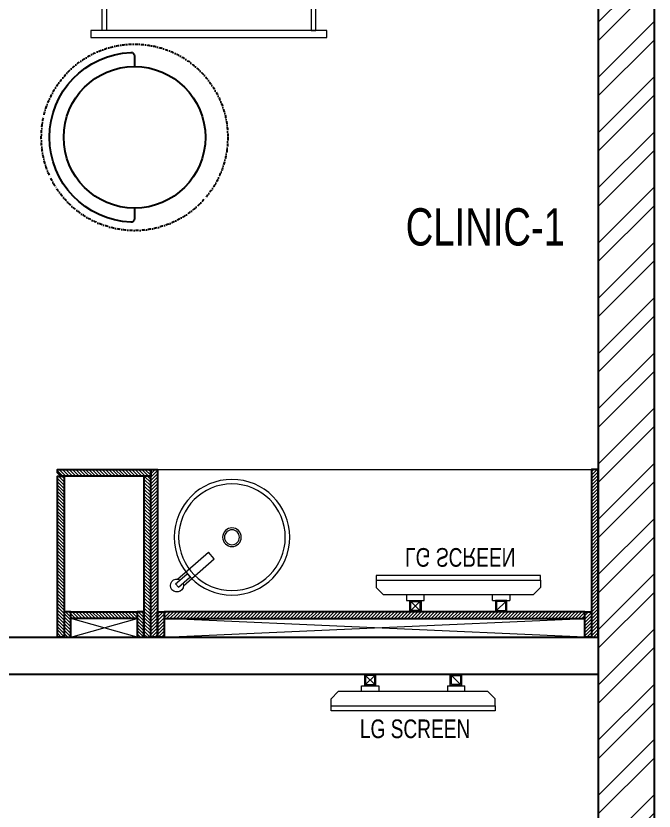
# Model space of a CAD drawing. Header units: feet. Extents: x 5433040 to 5447872, y -5283407 to -5275532.
# Drawn here: x 5446160 to 5447872, y -5281244 to -5279110 of the extents above; entities that cross this region are included whole.
import ezdxf

# ---------------------------------------------------------------- set-up
doc = ezdxf.new("R2010")
doc.units = ezdxf.units.FT
doc.header["$LTSCALE"] = 33
doc.header["$MEASUREMENT"] = 0
doc.linetypes.add('CONTINOUS', pattern=[0])
doc.linetypes.add('DASHDOT2', pattern=[0.5, 0.25, -0.125, 0, -0.125])
for name, color, linetype, lineweight in [('A-CARPET AREA', 3, 'CONTINOUS', 0), ('Floor-Unit', 1, 'Continuous', 13), ('LENS-FURNITURE', 13, 'Continuous', 9), ('LENS-PARTITION', 21, 'Continuous', 25), ('LENS-TEXT', 31, 'Continuous', 5), ('LK-FF&E WALL', 1, 'Continuous', 9), ('LK-IT', 3, 'Continuous', 18), ('LN-ELEVATION-1', 81, 'Continuous', 25), ('LN-ELEVATION-2', 103, 'Continuous', 20), ('LN-ELEVATION-3', 125, 'Continuous', 18), ('LN-HATCH', 251, 'Continuous', 0), ('TV', 92, 'Continuous', 18)]:
    doc.layers.add(name, color=color, linetype=linetype, lineweight=lineweight)
doc.layers.add('A-WALL', color=1, linetype='Continuous')
doc.styles.add('LK TXT', font='GILC____.TTF', dxfattribs={"height": 100})
doc.styles.get("Standard").update_dxf_attribs({"font": 'GILC____.TTF'})
pattern_1 = [(44.99999999999998, (35858.5, -100655.3575484328), (-4.419417382415918, 4.419417382415923), [])]

# ---------------------------------------------------------------- blocks, each defined once
blk = doc.blocks.new('A$C45bd8f26')
at = {"layer": 'LN-HATCH'}
h = blk.add_hatch(dxfattribs=at)
h.set_pattern_fill('ANSI32', color=256, scale=11, angle=180)
h.set_pattern_definition([(225, (-828665.2265559137, -36203.29293215934), (74.08711299882052, -74.08711299882054), []), (225, (-828714.6179859136, -36203.29293215934), (74.08711299882052, -74.08711299882054), [])])
h.paths.add_polyline_path([(10137.34000000008, 0), (10137.34000000008, 150), (8931, 149.9999999997671), (8931, 0)])
h.paths.add_polyline_path([(7997, 7693), (7997, 7843.000000000232), (4329, 7843.000000000232), (4329, 7693.000000000232)])
h.paths.add_polyline_path([(13949, 7693), (13949, 7843), (8963, 7843.000000000232), (8963, 7693)])
h.paths.add_polyline_path([(14831.34000000008, 931), (14831.34000000008, 7516.999999999767), (14681.34000000008, 7516.999999999767), (14681.34000000008, 931)])
h.paths.add_polyline_path([(14508.34000000008, 0), (14508.34000000008, 150), (13133.34000000008, 150), (13133.34000000008, 0)])
at = {"layer": 'A-WALL'}
for p, q in [((14681.34000000008, 7517), (14681.34000000008, 931)), ((14831.34000000008, 7516.999999999767), (14831.34000000008, 931))]:
    blk.add_line(p, q, dxfattribs=at)
blk = doc.blocks.new('rtf')
at = {"color": 0, "linetype": 'ByBlock', "lineweight": -2}
for p, q in [((16425.26329468148, -172793.1007600746), (16535.26329468148, -172793.1007600746)), ((16535.26329468148, -172793.1007600746), (16535.26329468148, -172817.1007600746)), ((16412.5253540573, -172798.8148984113), (16452.40026456733, -172798.8148984113)), ((16412.5253540573, -172810.8148984113), (16412.5253540573, -172798.8148984113)), ((16412.5253540573, -172810.8148984113), (16452.40026456733, -172810.8148984113)), ((16425.26329468148, -172817.1007600746), (16535.26329468148, -172817.1007600746))]:
    blk.add_line(p, q, dxfattribs=at)
for centre, radius, start, end in [((16412.5253540573, -172805.1007600746), 17.5, 21.05058810897431, 340.9421780194656), ((16444.53660690578, -172804.8148984114), 9.891264419597851, 322.656233941354, 37.34376605891414)]:
    blk.add_arc(centre, radius, start, end, dxfattribs=at)
blk = doc.blocks.new('dsg')
at = {"color": 0, "linetype": 'ByBlock', "lineweight": -2}
for radius in [155, 143, 25, 20]:
    blk.add_circle((11491.5035008227, -171102.5847399924), radius, dxfattribs=at)
blk.add_blockref('rtf', (-5117.472106590168, 1702.9323767405), dxfattribs=at)
blk = doc.blocks.new('CLINIC - CABINET SINK')
at = {"layer": 'LN-HATCH', "ltscale": 0.5}
h = blk.add_hatch(dxfattribs=at)
h.set_pattern_fill('ANSI31', color=256, scale=2)
h.set_pattern_definition([(45, (4052861.500382861, 1708016.355767586), (-4.490128060534575, 4.490128060534575), [])])
h.paths.add_polyline_path([(-563.359543572413, 156.9999999999999), (564.640456427587, 156.9999999999999), (564.640456427587, 174.9999999999999), (-563.359543572413, 174.9999999999999)])
h.paths.add_polyline_path([(582.6404564275867, 225), (600.6404564275867, 225), (600.6404564275867, -225), (582.6404564275867, -225)])
h.paths.add_polyline_path([(564.640456427587, 225), (582.6404564275867, 225), (582.6404564275867, 156.9999999999999), (564.640456427587, 156.9999999999999)])
h.paths.add_polyline_path([(-581.359543572413, 225), (-599.359543572413, 225), (-599.359543572413, -225), (-581.359543572413, -225)])
h.paths.add_polyline_path([(-581.359543572413, 225), (-563.359543572413, 225), (-563.359543572413, 156.9999999999999), (-581.359543572413, 156.9999999999999)])
at = {"layer": 'LN-ELEVATION-1', "ltscale": 0.5}
for points in [[(-581.359543572413, 225), (-599.359543572413, 225), (-599.359543572413, -225), (-581.359543572413, -225)], [(-581.359543572413, 225), (-563.359543572413, 225), (-563.359543572413, 156.9999999999999), (-581.359543572413, 156.9999999999999)], [(564.640456427587, 225), (582.6404564275867, 225), (582.6404564275867, 156.9999999999999), (564.640456427587, 156.9999999999999)], [(582.6404564275867, 225), (600.6404564275867, 225), (600.6404564275867, -225), (582.6404564275867, -225)], [(-563.359543572413, 156.9999999999999), (564.640456427587, 156.9999999999999), (564.640456427587, 174.9999999999999), (-563.359543572413, 174.9999999999999)]]:
    blk.add_lwpolyline(points, close=True, dxfattribs=at)
at = {"layer": 'LN-ELEVATION-2', "ltscale": 0.5}
blk.add_line((582.6404564275867, -225), (-581.359543572413, -225), dxfattribs=at)
at = {"layer": 'LN-HATCH', "ltscale": 0.5}
for p, q in [((564.640456427587, 225), (-563.359543572413, 174.9999999999999)), ((-563.359543572413, 225), (564.640456427587, 174.9999999999999))]:
    blk.add_line(p, q, dxfattribs=at)
at = {"layer": 'LN-ELEVATION-3', "xscale": -1, "rotation": 41.1558274151866}
blk.add_blockref('dsg', (-103569.3304926871, 136346.6509754679), dxfattribs=at)
blk = doc.blocks.new('CLINIC SCREEN')
at = {"layer": 'TV'}
for p, q in [((-103.1090284836336, 42.85441964946222), (-127.4114311772946, 18.55201695591665)), ((-127.4114311772946, 42.85441964946222), (-103.1090284836336, 18.55201695591665)), ((102.7052824410566, 42.85441964946222), (127.007685134602, 18.55201695591665))]:
    blk.add_line(p, q, dxfattribs=at)
at = {"layer": 'TV', "ltscale": 12}
for p, q in [((-220.0000000000082, -19.41163062257681), (-200.5883693773149, 0)), ((200.5883693773149, 0), (-200.5883693773149, 0)), ((-138.5315413423604, 0), (-138.5315413423604, 15.514207008644)), ((-138.5315413423604, 15.514207008644), (-91.98892031613741, 15.514207008644)), ((-91.98892031613741, 15.514207008644), (-91.98892031613741, 0)), ((91.98892031610741, 15.514207008644), (91.98892031610741, 0)), ((91.98892031610741, 15.514207008644), (138.5315413423595, 15.514207008644)), ((138.5315413423595, 0), (138.5315413423595, 15.514207008644)), ((219.9999999999918, -19.41163062257681), (200.5883693773149, 0)), ((-220.0000000000082, -38.82326124538668), (-220.0000000000082, -19.41163062257681)), ((219.9999999999918, -38.82326124538668), (219.9999999999918, -19.41163062257681))]:
    blk.add_line(p, q, dxfattribs=at)
at = {"layer": 'TV'}
for points in [[(-130.4492315140169, 15.51421661919448), (-100.0712281470269, 15.51421661919448), (-100.0712281470269, 45.89221998606814), (-130.4492315140169, 45.89221998606814)], [(-127.4114311772946, 18.55201695591665), (-103.1090284836336, 18.55201695591665), (-103.1090284836336, 42.85441964946222), (-127.4114311772946, 42.85441964946222)], [(130.0454854713243, 15.51421661919448), (99.66748210433435, 15.51421661919448), (99.66748210433435, 45.89221998606814), (130.0454854713243, 45.89221998606814)], [(127.007685134602, 18.55201695591665), (102.7052824410566, 18.55201695591665), (102.7052824410566, 42.85441964946222), (127.007685134602, 42.85441964946222)]]:
    blk.add_lwpolyline(points, close=True, dxfattribs=at)
at = {"layer": 'TV', "ltscale": 12}
blk.add_lwpolyline([(-220.0000000000082, -51.71278328332107), (-220.0000000000082, -38.82326124538668), (219.9999999999918, -38.82326124538668), (219.9999999999918, -51.71278328332107)], close=True, dxfattribs=at)
at = {"layer": 'Floor-Unit', "color": 0, "ltscale": 2, "insert": (5.199680584678389, -100.4085774972336), "char_height": 50, "attachment_point": 5}
blk.add_mtext_dynamic_manual_height_columns('LG SCREEN', width=466.4796511627907, gutter_width=12.5, heights=[0], dxfattribs=at)
blk = doc.blocks.new('CLINIC - MOP CLOSET')
at = {"layer": 'LN-HATCH', "ltscale": 0.5}
h = blk.add_hatch(dxfattribs=at)
h.set_pattern_fill('ANSI31', color=256, scale=50, angle=360)
h.set_pattern_definition(pattern_1)
h.paths.add_polyline_path([(-106.3595435724128, 216), (-124.3595435724128, 216), (-124.3595435724128, -216), (-106.3595435724128, -216)])
h = blk.add_hatch(dxfattribs=at)
h.set_pattern_fill('ANSI31', color=256, scale=50, angle=360)
h.set_pattern_definition(pattern_1)
h.paths.add_polyline_path([(-106.3595435724128, 216), (-88.35954357241282, 216), (-88.35954357241282, 148), (-106.3595435724128, 148)])
h = blk.add_hatch(dxfattribs=at)
h.set_pattern_fill('ANSI31', color=256, scale=50, angle=360)
h.set_pattern_definition(pattern_1)
h.paths.add_polyline_path([(89.64045642758717, 216), (107.6404564275872, 216), (107.6404564275872, 148), (89.64045642758717, 148)])
h = blk.add_hatch(dxfattribs=at)
h.set_pattern_fill('ANSI31', color=256, scale=50, angle=360)
h.set_pattern_definition(pattern_1)
h.paths.add_polyline_path([(107.6404564275872, 216), (125.6404564275872, 216), (125.6404564275872, -216), (107.6404564275872, -216)])
h = blk.add_hatch(dxfattribs=at)
h.set_pattern_fill('ANSI31', color=256, scale=50, angle=360)
h.set_pattern_definition(pattern_1)
h.paths.add_polyline_path([(-88.35954357241282, 148), (89.64045642758717, 148), (89.64045642758717, 166), (-88.35954357241282, 166)])
h = blk.add_hatch(dxfattribs=at)
h.set_pattern_fill('ANSI31', color=256, scale=50, angle=360)
h.set_pattern_definition([(44.99999999999998, (35894.5, -101037.3575484328), (-4.419417382415918, 4.419417382415923), [])])
h.paths.add_polyline_path([(-115.3595435724055, -216), (-124.3595435724128, -225), (-124.3595435724128, -234), (125.6404564275872, -234), (125.6404564275872, -216)])
at = {"layer": 'LN-ELEVATION-1', "ltscale": 0.5}
for points in [[(-106.3595435724128, 216), (-124.3595435724128, 216), (-124.3595435724128, -216), (-106.3595435724128, -216)], [(-106.3595435724128, 216), (-88.35954357241282, 216), (-88.35954357241282, 148), (-106.3595435724128, 148)], [(89.64045642758717, 216), (107.6404564275872, 216), (107.6404564275872, 148), (89.64045642758717, 148)], [(107.6404564275872, 216), (125.6404564275872, 216), (125.6404564275872, -216), (107.6404564275872, -216)], [(-88.35954357241282, 148), (89.64045642758717, 148), (89.64045642758717, 166), (-88.35954357241282, 166)], [(-124.3595435724128, -225), (-124.3595435724128, -234), (125.6404564275872, -234), (125.6404564275872, -216), (-115.3595435724128, -216)]]:
    blk.add_lwpolyline(points, close=True, dxfattribs=at)
at = {"layer": 'LN-HATCH', "ltscale": 0.5}
for p, q in [((89.64045642758717, 216), (-88.35954357241282, 166)), ((-88.35954357241282, 216), (89.64045642758717, 166))]:
    blk.add_line(p, q, dxfattribs=at)
blk = doc.blocks.new('TRIAL SET CABINET 633x500')
at = {"layer": 'LENS-FURNITURE'}
h = blk.add_hatch(color=9, dxfattribs=at)
h.dxf.hatch_style = 1
edge = h.paths.add_edge_path()
edge.add_line((-8.54246803093703, -981.9670201920668), (115.9083254579454, -857.5162267031847))
edge.add_arc((107.4230440836399, -849.030945328879), 12.00000000009463, 315, 405)
edge.add_line((115.9083254579454, -840.5456639545736), (-58.03994271345434, -666.5973957831737))
edge.add_arc((-66.52522408775982, -675.0826771574792), 12.00000000009463, 45.00000000000002, 135)
edge.add_line((-75.01050546206531, -666.5973957831737), (-199.4612989509478, -791.0481892720562))
edge.add_arc((-190.9760175766423, -799.5334706454303), 11.99999999943607, 135.0000000031442, 225.0000000031442)
edge.add_line((-199.4612989500165, -808.0187520197359), (-25.5130307786167, -981.967020191136))
edge.add_arc((-17.02774940431148, -973.4817388177615), 11.99999999943605, 224.9999999968574, 314.9999999968578)
h.paths.add_polyline_path([(-17.02774940524252, -955.0969625067663), (89.03826777357607, -849.0309453279477), (-66.52522408775982, -693.4674534666119), (-172.5912412665784, -799.5334706454305)], flags=16)
edge = h.paths.add_edge_path(flags=16)
edge.add_line((-138.2965623782947, -741.9042679787381), (-124.1544267544522, -727.7621323548956))
edge.add_arc((-121.3259996296837, -730.5905594796641), 4.000000000031514, 45.00000000000051, 134.9999999999996, ccw=False)
edge.add_arc((-121.3259996296838, -730.5905594796641), 4.000000000031584, -45.000000000000625, 44.999999999999375, ccw=False)
edge.add_line((-118.4975725049153, -733.4189866044327), (-132.6397081287578, -747.561122228275))
edge.add_arc((-135.4681352535263, -744.7326951035067), 4.000000000031524, 225.0000000000006, 314.99999999999966, ccw=False)
edge.add_arc((-135.4681352535261, -744.7326951035066), 4.000000000031665, 135.0000000000006, 225.0000000000006, ccw=False)
edge = h.paths.add_edge_path(flags=16)
edge.add_arc((44.84409394953398, -910.9027886827243), 7, 0, 360)
at = {"layer": 'LENS-FURNITURE', "lineweight": 0}
h = blk.add_hatch(dxfattribs=at)
h.set_pattern_fill('ANSI31', color=252, scale=10, angle=405)
h.set_pattern_definition([(90, (-3772352.875833935, -3684050.327587578), (-1.25, 2e-16), [])])
edge = h.paths.add_edge_path()
edge.add_line((-138.2965623782947, -741.9042679787381), (-124.1544267544522, -727.7621323548956))
edge.add_arc((-121.3259996296837, -730.5905594796641), 4.000000000031514, 45.00000000000051, 134.9999999999996, ccw=False)
edge.add_arc((-121.3259996296838, -730.5905594796641), 4.000000000031584, -45.000000000000625, 44.999999999999375, ccw=False)
edge.add_line((-118.4975725049153, -733.4189866044327), (-132.6397081287578, -747.561122228275))
edge.add_arc((-135.4681352535263, -744.7326951035067), 4.000000000031524, 225.0000000000006, 314.99999999999966, ccw=False)
edge.add_arc((-135.4681352535261, -744.7326951035066), 4.000000000031665, 135.0000000000006, 225.0000000000006, ccw=False)
edge = h.paths.add_edge_path()
edge.add_arc((44.84409394953398, -910.9027886827243), 7, 0, 360)
at = {"layer": 'LENS-FURNITURE'}
blk.add_lwpolyline([(119.4230440827086, -352.4817388160154), (119.4230440827086, -985.4817388160156), (-380.5769559172913, -985.4817388160156), (-380.5769559172913, -352.4817388160154)], close=True, dxfattribs=at)
at = {"layer": 'LENS-FURNITURE', "color": 146}
for points in [[(338.5359051078558, -352.4817388160154), (338.5359051078558, -985.4817388160156), (356.5359051078559, -985.4817388160156), (356.5359051078559, -352.4817388160154)], [(-63.4640948921442, -382.4817388160154), (-63.4640948921442, -394.4817388160154), (338.5359051078558, -394.4817388160154), (338.5359051078558, -382.4817388160154)], [(-63.4640948921442, -394.4817388160154), (-63.4640948921442, -943.4817388160153), (-51.4640948921442, -943.4817388160153), (-51.4640948921442, -394.4817388160154)], [(-63.4640948921442, -955.4817388160152), (-63.4640948921442, -943.4817388160153), (338.5359051078558, -943.4817388160153), (338.5359051078558, -955.4817388160152)]]:
    blk.add_lwpolyline(points, close=True, dxfattribs=at)
at = {"layer": 'LENS-FURNITURE', "color": 18, "lineweight": 30}
for points in [[(-8.54246803093703, -981.9670201920668), (115.9083254579454, -857.5162267031847, 0.4142135623730951), (115.9083254579454, -840.5456639545736), (-58.03994271345434, -666.5973957831737, 0.4142135623730951), (-75.01050546206531, -666.5973957831737), (-199.4612989509478, -791.0481892720562, 0.4142135623730951), (-199.4612989500165, -808.0187520197359), (-25.51303077861669, -981.967020191136, 0.4142135623730951)], [(-138.2965623782947, -741.9042679787381), (-124.1544267544522, -727.7621323548956, -0.4142135623730951), (-118.4975725049153, -727.7621323548956), (-118.4975725049153, -727.7621323548956, -0.4142135623730951), (-118.4975725049153, -733.4189866044327), (-132.6397081287578, -747.561122228275, -0.4142135623730951), (-138.2965623782947, -747.561122228275), (-138.2965623782947, -747.561122228275, -0.4142135623730951)]]:
    blk.add_lwpolyline(points, format="xyb", close=True, dxfattribs=at)
blk.add_lwpolyline([(-17.02774940524252, -955.0969625067663), (89.03826777357607, -849.0309453279477), (-66.52522408775982, -693.4674534666119), (-172.5912412665784, -799.5334706454305)], close=True, dxfattribs=at)
blk.add_circle((44.84409394953398, -910.9027886827243), 7, dxfattribs=at)
blk = doc.blocks.new('DOCTOR STOOL')
at = {"layer": 'LN-ELEVATION-1', "ltscale": 100}
blk.add_lwpolyline([(228, 37.80991746066138), (228, 9.11999999731779, -0.4264743413925903), (218.5, 0.0079201031476259, -0.959166304662544), (218.5, 455.611914822366, -0.4264743413925903), (228, 446.4998349279631), (228, 417.8099174646194)], format="xyb", dxfattribs=at)
at = {"layer": 'LN-ELEVATION-1', "linetype": 'DASHDOT2'}
blk.add_circle((228, 227.8099174629897), 250, dxfattribs=at)
at = {"layer": 'LN-ELEVATION-1', "ltscale": 100}
blk.add_circle((228, 227.8099174629897), 190, dxfattribs=at)

msp = doc.modelspace()

# ---------------------------------------------------------------- linework, layer by layer
at = {"layer": 'LENS-PARTITION'}
msp.add_lwpolyline([(5446048.828446285, -5280776.965723162), (5447721.828446285, -5280776.965723162), (5447721.828446285, -5280876.965723162), (5446048.828446285, -5280876.965723162)], close=True, dxfattribs=at)

# ---------------------------------------------------------------- block references
at = {"layer": 'A-CARPET AREA'}
msp.add_blockref('A$C45bd8f26', (5433040.488446285, -5283376.965723162), dxfattribs=at)
at = {"layer": 'LENS-FURNITURE', "rotation": 270}
msp.add_blockref('TRIAL SET CABINET 633x500', (5447346.828446285, -5278811.360719894), dxfattribs=at)
at = {"layer": 'LENS-FURNITURE'}
msp.add_blockref('DOCTOR STOOL', (5446250.554357902, -5279663.915086721), dxfattribs=at)
at = {"layer": 'LK-FF&E WALL', "rotation": 180}
msp.add_blockref('CLINIC - CABINET SINK', (5447122.468902713, -5280551.965723161), dxfattribs=at)
at = {"layer": 'LK-FF&E WALL', "xscale": -1, "rotation": 180}
msp.add_blockref('CLINIC - MOP CLOSET', (5446396.187989858, -5280560.965723161), dxfattribs=at)
at = {"layer": 'LK-IT', "xscale": -1, "rotation": 180}
msp.add_blockref('CLINIC SCREEN', (5447346.828446285, -5280663.073503186), dxfattribs=at)
at = {"layer": 'LK-IT'}
msp.add_blockref('CLINIC SCREEN', (5447225.633931542, -5280922.857943147), dxfattribs=at)

# ---------------------------------------------------------------- texts
at = {"layer": 'LENS-TEXT', "color": 0, "linetype": 'Continuous', "ltscale": 3, "insert": (5447419.275909119, -5279677.098888505), "char_height": 100, "width": 783.9636358173434, "attachment_point": 5, "style": 'LK TXT'}
msp.add_mtext('CLINIC-1', dxfattribs=at)

doc.saveas('drawing.dxf')
